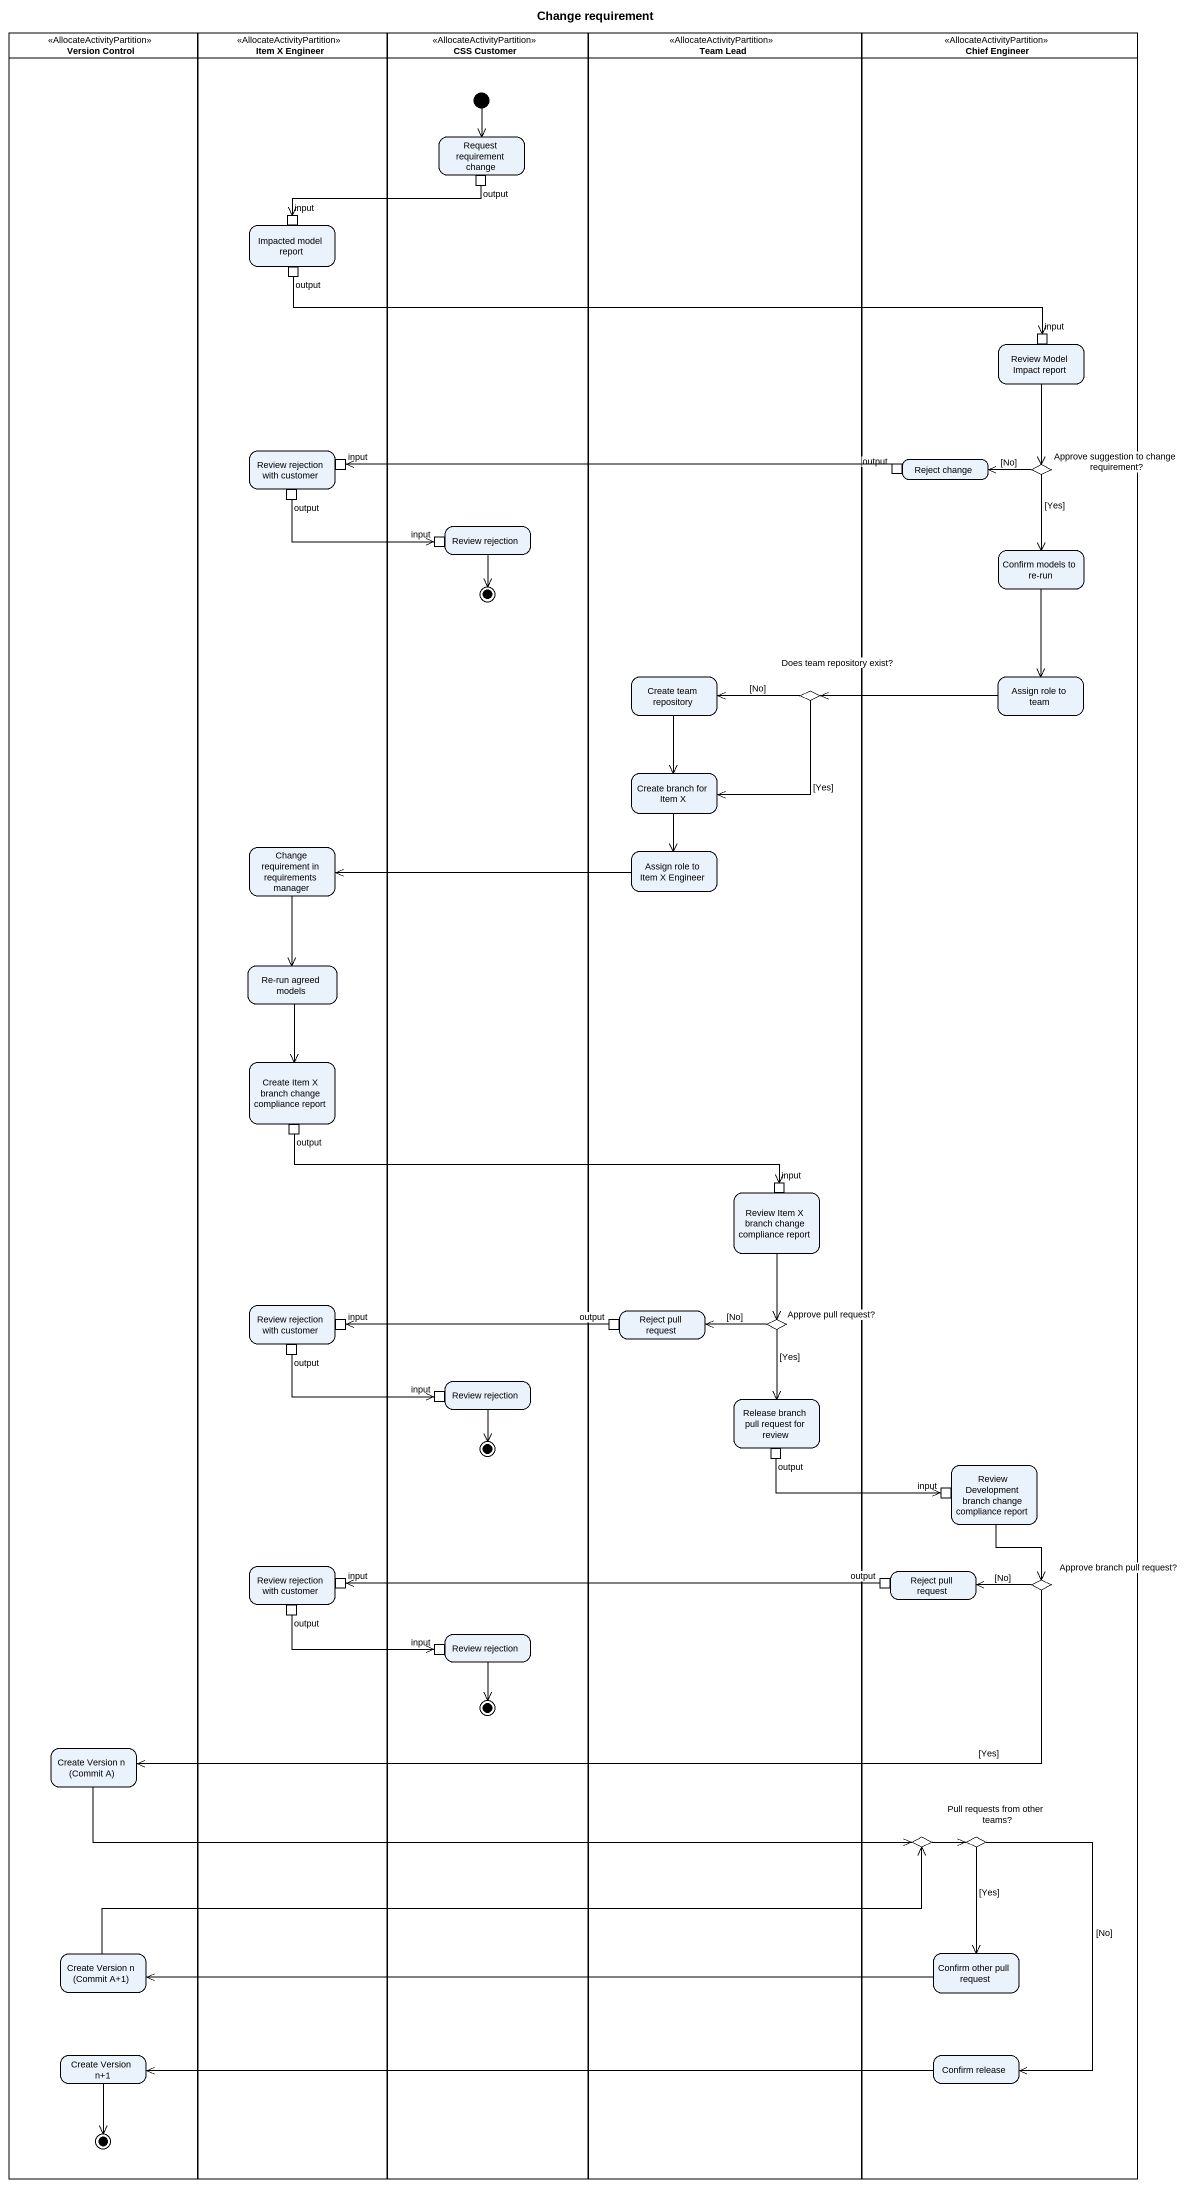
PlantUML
@startuml
title Change requirement
hide empty description
state "Version Control" as Version_Control <<AllocateActivityPartition>> {
  state "Create Version n (Commit A)" as Create_Version_n_Commit_A
  state "Create Version n (Commit A+1)" as Create_Version_n_Commit_A_1
  state "Create Version n+1" as Create_Version_n_1
  Create_Version_n_1 --> [*]
}
state "Item X Engineer" as Item_X_Engineer <<AllocateActivityPartition>> {
  state "Impacted model report" as Impacted_model_report {
    state input <<inputPin>>
    state "output" as output_2 <<outputPin>>
  }
  state "Review rejection with customer" as Review_rejection_with {
    state "input" as input_3 <<inputPin>>
    state "output" as output_4 <<outputPin>>
  }
  state "Change requirement in requirements manager" as Change_requirement_in
  state "Re-run agreed models" as Re_run_agreed_models
  state "Create Item X branch change compliance report" as Create_Item_X_branch_change {
    state "output" as output_5 <<outputPin>>
  }
  state "Review rejection with customer" as Review_rejection_with_2 {
    state "input" as input_6 <<inputPin>>
    state "output" as output_7 <<outputPin>>
  }
  state "Review rejection with customer" as Review_rejection_with_3 {
    state "input" as input_9 <<inputPin>>
    state "output" as output_10 <<outputPin>>
  }
}
state "CSS Customer" as CSS_Customer <<AllocateActivityPartition>> {
  state "Request requirement change" as Request_requirement_change {
    state output <<outputPin>>
  }
  state "Review rejection" as Review_rejection {
    state "input" as input_4 <<inputPin>>
  }
  state final1 <<end>>
  state "Review rejection" as Review_rejection_2 {
    state "input" as input_7 <<inputPin>>
  }
  state final2 <<end>>
  state "Review rejection" as Review_rejection_3 {
    state "input" as input_10 <<inputPin>>
  }
  state final3 <<end>>
  [*] --> Request_requirement_change
}
state "Team Lead" as Team_Lead <<AllocateActivityPartition>> {
  state "Create team repository" as Create_team_repository
  state "Does team repository exist?" as Does_team_repository_exist <<choice>>
  state "Create branch for Item X" as Create_branch_for_Item_X
  state "Assign role to Item X Engineer" as Assign_role_to_Item_X
  state "Review Item X branch change compliance report" as Review_Item_X_branch_change {
    state "input" as input_5 <<inputPin>>
  }
  state "Reject pull request" as Reject_pull_request {
    state "output" as output_6 <<outputPin>>
  }
  state "Approve pull request?" as Approve_pull_request <<choice>>
  state "Release branch pull request for review" as Release_branch_pull_request {
    state "output" as output_8 <<outputPin>>
  }
}
state "Chief Engineer" as Chief_Engineer <<AllocateActivityPartition>> {
  state "Review Model Impact report" as Review_Model_Impact_report {
    state "input" as input_2 <<inputPin>>
  }
  state "Reject change" as Reject_change {
    state "output" as output_3 <<outputPin>>
  }
  state "Approve suggestion to change requirement?" as Approve_suggestion_to <<choice>>
  state "Confirm models to re-run" as Confirm_models_to_re_run
  state "Assign role to team" as Assign_role_to_team
  state "Review Development branch change compliance report" as Review_Development_branch {
    state "input" as input_8 <<inputPin>>
  }
  state "Reject pull request" as Reject_pull_request_2 {
    state "output" as output_9 <<outputPin>>
  }
  state "Approve branch pull request?" as Approve_branch_pull_request <<choice>>
  state choice1 <<choice>>
  state "Pull requests from other teams?" as Pull_requests_from_other <<choice>>
  state "Confirm other pull request" as Confirm_other_pull_request
  state "Confirm release" as Confirm_release
}
output -left-> input
output_2 -right-> input_2
Review_Model_Impact_report --> Approve_suggestion_to
output_3 -left-> input_3
Approve_suggestion_to -left-> Reject_change : [No]
Approve_suggestion_to --> Confirm_models_to_re_run : [Yes]
output_4 -right-> input_4
Review_rejection --> final1
Confirm_models_to_re_run --> Assign_role_to_team
Create_team_repository --> Create_branch_for_Item_X
Does_team_repository_exist -left-> Create_team_repository : [No]
Does_team_repository_exist --> Create_branch_for_Item_X : [Yes]
Assign_role_to_team -left-> Does_team_repository_exist
Create_branch_for_Item_X --> Assign_role_to_Item_X
Change_requirement_in --> Re_run_agreed_models
Assign_role_to_Item_X -left-> Change_requirement_in
Re_run_agreed_models --> Create_Item_X_branch_change
output_5 -right-> input_5
Review_Item_X_branch_change --> Approve_pull_request
output_6 -left-> input_6
Approve_pull_request -left-> Reject_pull_request : [No]
Approve_pull_request --> Release_branch_pull_request : [Yes]
output_7 -right-> input_7
Review_rejection_2 --> final2
output_8 -right-> input_8
Review_Development_branch --> Approve_branch_pull_request
output_9 -left-> input_9
Approve_branch_pull_request -left-> Reject_pull_request_2 : [No]
Approve_branch_pull_request -left-> Create_Version_n_Commit_A : [Yes]
output_10 -right-> input_10
Review_rejection_3 --> final3
Create_Version_n_Commit_A -right-> choice1
choice1 -right-> Pull_requests_from_other
Pull_requests_from_other --> Confirm_other_pull_request : [Yes]
Pull_requests_from_other --> Confirm_release : [No]
Create_Version_n_Commit_A_1 -right-> choice1
Confirm_other_pull_request -left-> Create_Version_n_Commit_A_1
Confirm_release -left-> Create_Version_n_1
@enduml
